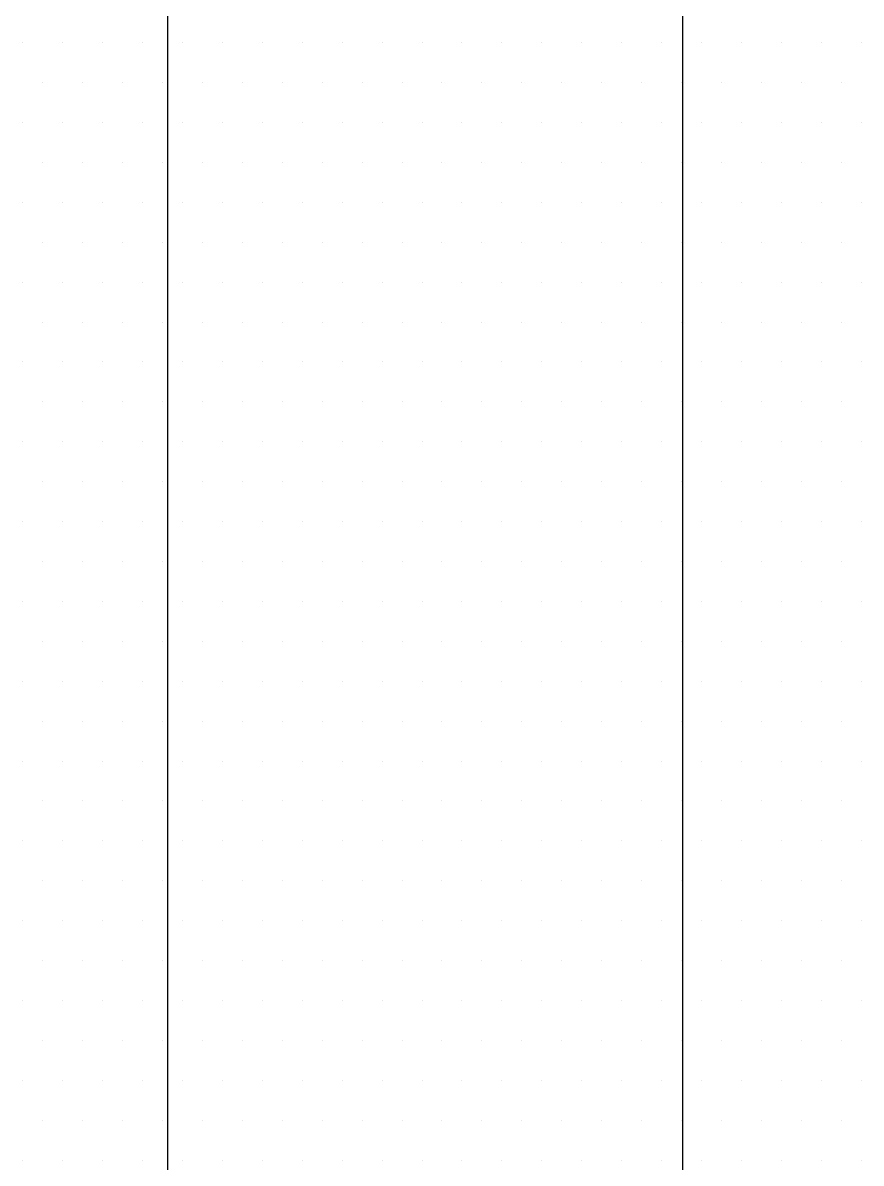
# Model space of a CAD drawing. Header units: millimetres. Extents: x 43168.9 to 43194.6, y -25545.1 to -25543.4.
# Drawn here: x 43176.5539 to 43176.6206, y -25544.0901 to -25543.9994 of the extents above; entities that cross this region are included whole.
import ezdxf

# ---------------------------------------------------------------- set-up
doc = ezdxf.new("R2010")
doc.units = ezdxf.units.MM
doc.header["$LTSCALE"] = 200
doc.layers.add('olcuic_sgh', color=183, linetype='Continuous')
doc.layers.add('tarama-zemin_sgh', color=197, linetype='Continuous')

msp = doc.modelspace()

# ---------------------------------------------------------------- linework, layer by layer
at = {"layer": 'olcuic_sgh'}
for p, q in [((43176.565397, -25543.91366), (43176.565397, -25544.465169)), ((43176.606361, -25543.91366), (43176.606361, -25544.465169))]:
    msp.add_line(p, q, dxfattribs=at)
at = {"layer": 'tarama-zemin_sgh'}
for p, q in [((43176.5539, -25544.001), (43176.5539, -25544.001)), ((43176.557075, -25544.001), (43176.557075, -25544.001)), ((43176.56025, -25544.001), (43176.56025, -25544.001)), ((43176.563425, -25544.001), (43176.563425, -25544.001)), ((43176.5666, -25544.001), (43176.5666, -25544.001)), ((43176.569775, -25544.001), (43176.569775, -25544.001)), ((43176.57295, -25544.001), (43176.57295, -25544.001)), ((43176.576125, -25544.001), (43176.576125, -25544.001)), ((43176.5793, -25544.001), (43176.5793, -25544.001)), ((43176.582475, -25544.001), (43176.582475, -25544.001)), ((43176.58565, -25544.001), (43176.58565, -25544.001)), ((43176.588825, -25544.001), (43176.588825, -25544.001)), ((43176.592, -25544.001), (43176.592, -25544.001)), ((43176.595175, -25544.001), (43176.595175, -25544.001)), ((43176.59835, -25544.001), (43176.59835, -25544.001)), ((43176.601525, -25544.001), (43176.601525, -25544.001)), ((43176.6047, -25544.001), (43176.6047, -25544.001)), ((43176.607875, -25544.001), (43176.607875, -25544.001)), ((43176.61105, -25544.001), (43176.61105, -25544.001)), ((43176.614225, -25544.001), (43176.614225, -25544.001)), ((43176.6174, -25544.001), (43176.6174, -25544.001)), ((43176.620575, -25544.001), (43176.620575, -25544.001)), ((43176.555487, -25544.004175), (43176.555487, -25544.004175)), ((43176.558662, -25544.004175), (43176.558662, -25544.004175)), ((43176.561837, -25544.004175), (43176.561837, -25544.004175)), ((43176.565012, -25544.004175), (43176.565012, -25544.004175)), ((43176.568187, -25544.004175), (43176.568187, -25544.004175)), ((43176.571362, -25544.004175), (43176.571362, -25544.004175)), ((43176.574537, -25544.004175), (43176.574537, -25544.004175)), ((43176.577712, -25544.004175), (43176.577712, -25544.004175)), ((43176.580887, -25544.004175), (43176.580887, -25544.004175)), ((43176.584062, -25544.004175), (43176.584062, -25544.004175)), ((43176.587237, -25544.004175), (43176.587237, -25544.004175)), ((43176.590412, -25544.004175), (43176.590412, -25544.004175)), ((43176.593587, -25544.004175), (43176.593587, -25544.004175)), ((43176.596762, -25544.004175), (43176.596762, -25544.004175)), ((43176.599937, -25544.004175), (43176.599937, -25544.004175)), ((43176.603112, -25544.004175), (43176.603112, -25544.004175)), ((43176.606287, -25544.004175), (43176.606287, -25544.004175)), ((43176.609462, -25544.004175), (43176.609462, -25544.004175)), ((43176.612637, -25544.004175), (43176.612637, -25544.004175)), ((43176.615812, -25544.004175), (43176.615812, -25544.004175)), ((43176.618987, -25544.004175), (43176.618987, -25544.004175)), ((43176.5539, -25544.00735), (43176.5539, -25544.00735)), ((43176.557075, -25544.00735), (43176.557075, -25544.00735)), ((43176.56025, -25544.00735), (43176.56025, -25544.00735)), ((43176.563425, -25544.00735), (43176.563425, -25544.00735)), ((43176.5666, -25544.00735), (43176.5666, -25544.00735)), ((43176.569775, -25544.00735), (43176.569775, -25544.00735)), ((43176.57295, -25544.00735), (43176.57295, -25544.00735)), ((43176.576125, -25544.00735), (43176.576125, -25544.00735)), ((43176.5793, -25544.00735), (43176.5793, -25544.00735)), ((43176.582475, -25544.00735), (43176.582475, -25544.00735)), ((43176.58565, -25544.00735), (43176.58565, -25544.00735)), ((43176.588825, -25544.00735), (43176.588825, -25544.00735)), ((43176.592, -25544.00735), (43176.592, -25544.00735)), ((43176.595175, -25544.00735), (43176.595175, -25544.00735)), ((43176.59835, -25544.00735), (43176.59835, -25544.00735)), ((43176.601525, -25544.00735), (43176.601525, -25544.00735)), ((43176.6047, -25544.00735), (43176.6047, -25544.00735)), ((43176.607875, -25544.00735), (43176.607875, -25544.00735)), ((43176.61105, -25544.00735), (43176.61105, -25544.00735)), ((43176.614225, -25544.00735), (43176.614225, -25544.00735)), ((43176.6174, -25544.00735), (43176.6174, -25544.00735)), ((43176.620575, -25544.00735), (43176.620575, -25544.00735)), ((43176.555487, -25544.010525), (43176.555487, -25544.010525)), ((43176.558662, -25544.010525), (43176.558662, -25544.010525)), ((43176.561837, -25544.010525), (43176.561837, -25544.010525)), ((43176.565012, -25544.010525), (43176.565012, -25544.010525)), ((43176.568187, -25544.010525), (43176.568187, -25544.010525)), ((43176.571362, -25544.010525), (43176.571362, -25544.010525)), ((43176.574537, -25544.010525), (43176.574537, -25544.010525)), ((43176.577712, -25544.010525), (43176.577712, -25544.010525)), ((43176.580887, -25544.010525), (43176.580887, -25544.010525)), ((43176.584062, -25544.010525), (43176.584062, -25544.010525)), ((43176.587237, -25544.010525), (43176.587237, -25544.010525)), ((43176.590412, -25544.010525), (43176.590412, -25544.010525)), ((43176.593587, -25544.010525), (43176.593587, -25544.010525)), ((43176.596762, -25544.010525), (43176.596762, -25544.010525)), ((43176.599937, -25544.010525), (43176.599937, -25544.010525)), ((43176.603112, -25544.010525), (43176.603112, -25544.010525)), ((43176.606287, -25544.010525), (43176.606287, -25544.010525)), ((43176.609462, -25544.010525), (43176.609462, -25544.010525)), ((43176.612637, -25544.010525), (43176.612637, -25544.010525)), ((43176.615812, -25544.010525), (43176.615812, -25544.010525)), ((43176.618987, -25544.010525), (43176.618987, -25544.010525)), ((43176.5539, -25544.0137), (43176.5539, -25544.0137)), ((43176.557075, -25544.0137), (43176.557075, -25544.0137)), ((43176.56025, -25544.0137), (43176.56025, -25544.0137)), ((43176.563425, -25544.0137), (43176.563425, -25544.0137)), ((43176.5666, -25544.0137), (43176.5666, -25544.0137)), ((43176.569775, -25544.0137), (43176.569775, -25544.0137)), ((43176.57295, -25544.0137), (43176.57295, -25544.0137)), ((43176.576125, -25544.0137), (43176.576125, -25544.0137)), ((43176.5793, -25544.0137), (43176.5793, -25544.0137)), ((43176.582475, -25544.0137), (43176.582475, -25544.0137)), ((43176.58565, -25544.0137), (43176.58565, -25544.0137)), ((43176.588825, -25544.0137), (43176.588825, -25544.0137)), ((43176.592, -25544.0137), (43176.592, -25544.0137)), ((43176.595175, -25544.0137), (43176.595175, -25544.0137)), ((43176.59835, -25544.0137), (43176.59835, -25544.0137)), ((43176.601525, -25544.0137), (43176.601525, -25544.0137)), ((43176.6047, -25544.0137), (43176.6047, -25544.0137)), ((43176.607875, -25544.0137), (43176.607875, -25544.0137)), ((43176.61105, -25544.0137), (43176.61105, -25544.0137)), ((43176.614225, -25544.0137), (43176.614225, -25544.0137)), ((43176.6174, -25544.0137), (43176.6174, -25544.0137)), ((43176.620575, -25544.0137), (43176.620575, -25544.0137)), ((43176.555487, -25544.016875), (43176.555487, -25544.016875)), ((43176.558662, -25544.016875), (43176.558662, -25544.016875)), ((43176.561837, -25544.016875), (43176.561837, -25544.016875)), ((43176.565012, -25544.016875), (43176.565012, -25544.016875)), ((43176.568187, -25544.016875), (43176.568187, -25544.016875)), ((43176.571362, -25544.016875), (43176.571362, -25544.016875)), ((43176.574537, -25544.016875), (43176.574537, -25544.016875)), ((43176.577712, -25544.016875), (43176.577712, -25544.016875)), ((43176.580887, -25544.016875), (43176.580887, -25544.016875)), ((43176.584062, -25544.016875), (43176.584062, -25544.016875)), ((43176.587237, -25544.016875), (43176.587237, -25544.016875)), ((43176.590412, -25544.016875), (43176.590412, -25544.016875)), ((43176.593587, -25544.016875), (43176.593587, -25544.016875)), ((43176.596762, -25544.016875), (43176.596762, -25544.016875)), ((43176.599937, -25544.016875), (43176.599937, -25544.016875)), ((43176.603112, -25544.016875), (43176.603112, -25544.016875)), ((43176.606287, -25544.016875), (43176.606287, -25544.016875)), ((43176.609462, -25544.016875), (43176.609462, -25544.016875)), ((43176.612637, -25544.016875), (43176.612637, -25544.016875)), ((43176.615812, -25544.016875), (43176.615812, -25544.016875)), ((43176.618987, -25544.016875), (43176.618987, -25544.016875)), ((43176.5539, -25544.02005), (43176.5539, -25544.02005)), ((43176.557075, -25544.02005), (43176.557075, -25544.02005)), ((43176.56025, -25544.02005), (43176.56025, -25544.02005)), ((43176.563425, -25544.02005), (43176.563425, -25544.02005)), ((43176.5666, -25544.02005), (43176.5666, -25544.02005)), ((43176.569775, -25544.02005), (43176.569775, -25544.02005)), ((43176.57295, -25544.02005), (43176.57295, -25544.02005)), ((43176.576125, -25544.02005), (43176.576125, -25544.02005)), ((43176.5793, -25544.02005), (43176.5793, -25544.02005)), ((43176.582475, -25544.02005), (43176.582475, -25544.02005)), ((43176.58565, -25544.02005), (43176.58565, -25544.02005)), ((43176.588825, -25544.02005), (43176.588825, -25544.02005)), ((43176.592, -25544.02005), (43176.592, -25544.02005)), ((43176.595175, -25544.02005), (43176.595175, -25544.02005)), ((43176.59835, -25544.02005), (43176.59835, -25544.02005)), ((43176.601525, -25544.02005), (43176.601525, -25544.02005)), ((43176.6047, -25544.02005), (43176.6047, -25544.02005)), ((43176.607875, -25544.02005), (43176.607875, -25544.02005)), ((43176.61105, -25544.02005), (43176.61105, -25544.02005)), ((43176.614225, -25544.02005), (43176.614225, -25544.02005)), ((43176.6174, -25544.02005), (43176.6174, -25544.02005)), ((43176.620575, -25544.02005), (43176.620575, -25544.02005)), ((43176.555487, -25544.023225), (43176.555487, -25544.023225)), ((43176.558662, -25544.023225), (43176.558662, -25544.023225)), ((43176.561837, -25544.023225), (43176.561837, -25544.023225)), ((43176.565012, -25544.023225), (43176.565012, -25544.023225)), ((43176.568187, -25544.023225), (43176.568187, -25544.023225)), ((43176.571362, -25544.023225), (43176.571362, -25544.023225)), ((43176.574537, -25544.023225), (43176.574537, -25544.023225)), ((43176.577712, -25544.023225), (43176.577712, -25544.023225)), ((43176.580887, -25544.023225), (43176.580887, -25544.023225)), ((43176.584062, -25544.023225), (43176.584062, -25544.023225)), ((43176.587237, -25544.023225), (43176.587237, -25544.023225)), ((43176.590412, -25544.023225), (43176.590412, -25544.023225)), ((43176.593587, -25544.023225), (43176.593587, -25544.023225)), ((43176.596762, -25544.023225), (43176.596762, -25544.023225)), ((43176.599937, -25544.023225), (43176.599937, -25544.023225)), ((43176.603112, -25544.023225), (43176.603112, -25544.023225)), ((43176.606287, -25544.023225), (43176.606287, -25544.023225)), ((43176.609462, -25544.023225), (43176.609462, -25544.023225)), ((43176.612637, -25544.023225), (43176.612637, -25544.023225)), ((43176.615812, -25544.023225), (43176.615812, -25544.023225)), ((43176.618987, -25544.023225), (43176.618987, -25544.023225)), ((43176.5539, -25544.0264), (43176.5539, -25544.0264)), ((43176.557075, -25544.0264), (43176.557075, -25544.0264)), ((43176.56025, -25544.0264), (43176.56025, -25544.0264)), ((43176.563425, -25544.0264), (43176.563425, -25544.0264)), ((43176.5666, -25544.0264), (43176.5666, -25544.0264)), ((43176.569775, -25544.0264), (43176.569775, -25544.0264)), ((43176.57295, -25544.0264), (43176.57295, -25544.0264)), ((43176.576125, -25544.0264), (43176.576125, -25544.0264)), ((43176.5793, -25544.0264), (43176.5793, -25544.0264)), ((43176.582475, -25544.0264), (43176.582475, -25544.0264)), ((43176.58565, -25544.0264), (43176.58565, -25544.0264)), ((43176.588825, -25544.0264), (43176.588825, -25544.0264)), ((43176.592, -25544.0264), (43176.592, -25544.0264)), ((43176.595175, -25544.0264), (43176.595175, -25544.0264)), ((43176.59835, -25544.0264), (43176.59835, -25544.0264)), ((43176.601525, -25544.0264), (43176.601525, -25544.0264)), ((43176.6047, -25544.0264), (43176.6047, -25544.0264)), ((43176.607875, -25544.0264), (43176.607875, -25544.0264)), ((43176.61105, -25544.0264), (43176.61105, -25544.0264)), ((43176.614225, -25544.0264), (43176.614225, -25544.0264)), ((43176.6174, -25544.0264), (43176.6174, -25544.0264)), ((43176.620575, -25544.0264), (43176.620575, -25544.0264)), ((43176.555487, -25544.029575), (43176.555487, -25544.029575)), ((43176.558662, -25544.029575), (43176.558662, -25544.029575)), ((43176.561837, -25544.029575), (43176.561837, -25544.029575)), ((43176.565012, -25544.029575), (43176.565012, -25544.029575)), ((43176.568187, -25544.029575), (43176.568187, -25544.029575)), ((43176.571362, -25544.029575), (43176.571362, -25544.029575)), ((43176.574537, -25544.029575), (43176.574537, -25544.029575)), ((43176.577712, -25544.029575), (43176.577712, -25544.029575)), ((43176.580887, -25544.029575), (43176.580887, -25544.029575)), ((43176.584062, -25544.029575), (43176.584062, -25544.029575)), ((43176.587237, -25544.029575), (43176.587237, -25544.029575)), ((43176.590412, -25544.029575), (43176.590412, -25544.029575)), ((43176.593587, -25544.029575), (43176.593587, -25544.029575)), ((43176.596762, -25544.029575), (43176.596762, -25544.029575)), ((43176.599937, -25544.029575), (43176.599937, -25544.029575)), ((43176.603112, -25544.029575), (43176.603112, -25544.029575)), ((43176.606287, -25544.029575), (43176.606287, -25544.029575)), ((43176.609462, -25544.029575), (43176.609462, -25544.029575)), ((43176.612637, -25544.029575), (43176.612637, -25544.029575)), ((43176.615812, -25544.029575), (43176.615812, -25544.029575)), ((43176.618987, -25544.029575), (43176.618987, -25544.029575)), ((43176.5539, -25544.03275), (43176.5539, -25544.03275)), ((43176.557075, -25544.03275), (43176.557075, -25544.03275)), ((43176.56025, -25544.03275), (43176.56025, -25544.03275)), ((43176.563425, -25544.03275), (43176.563425, -25544.03275)), ((43176.5666, -25544.03275), (43176.5666, -25544.03275)), ((43176.569775, -25544.03275), (43176.569775, -25544.03275)), ((43176.57295, -25544.03275), (43176.57295, -25544.03275)), ((43176.576125, -25544.03275), (43176.576125, -25544.03275)), ((43176.5793, -25544.03275), (43176.5793, -25544.03275)), ((43176.582475, -25544.03275), (43176.582475, -25544.03275)), ((43176.58565, -25544.03275), (43176.58565, -25544.03275)), ((43176.588825, -25544.03275), (43176.588825, -25544.03275)), ((43176.592, -25544.03275), (43176.592, -25544.03275)), ((43176.595175, -25544.03275), (43176.595175, -25544.03275)), ((43176.59835, -25544.03275), (43176.59835, -25544.03275)), ((43176.601525, -25544.03275), (43176.601525, -25544.03275)), ((43176.6047, -25544.03275), (43176.6047, -25544.03275)), ((43176.607875, -25544.03275), (43176.607875, -25544.03275)), ((43176.61105, -25544.03275), (43176.61105, -25544.03275)), ((43176.614225, -25544.03275), (43176.614225, -25544.03275)), ((43176.6174, -25544.03275), (43176.6174, -25544.03275)), ((43176.620575, -25544.03275), (43176.620575, -25544.03275)), ((43176.555487, -25544.035925), (43176.555487, -25544.035925)), ((43176.558662, -25544.035925), (43176.558662, -25544.035925)), ((43176.561837, -25544.035925), (43176.561837, -25544.035925)), ((43176.565012, -25544.035925), (43176.565012, -25544.035925)), ((43176.568187, -25544.035925), (43176.568187, -25544.035925)), ((43176.571362, -25544.035925), (43176.571362, -25544.035925)), ((43176.574537, -25544.035925), (43176.574537, -25544.035925)), ((43176.577712, -25544.035925), (43176.577712, -25544.035925)), ((43176.580887, -25544.035925), (43176.580887, -25544.035925)), ((43176.584062, -25544.035925), (43176.584062, -25544.035925)), ((43176.587237, -25544.035925), (43176.587237, -25544.035925)), ((43176.590412, -25544.035925), (43176.590412, -25544.035925)), ((43176.593587, -25544.035925), (43176.593587, -25544.035925)), ((43176.596762, -25544.035925), (43176.596762, -25544.035925)), ((43176.599937, -25544.035925), (43176.599937, -25544.035925)), ((43176.603112, -25544.035925), (43176.603112, -25544.035925)), ((43176.606287, -25544.035925), (43176.606287, -25544.035925)), ((43176.609462, -25544.035925), (43176.609462, -25544.035925)), ((43176.612637, -25544.035925), (43176.612637, -25544.035925)), ((43176.615812, -25544.035925), (43176.615812, -25544.035925)), ((43176.618987, -25544.035925), (43176.618987, -25544.035925)), ((43176.5539, -25544.0391), (43176.5539, -25544.0391)), ((43176.557075, -25544.0391), (43176.557075, -25544.0391)), ((43176.56025, -25544.0391), (43176.56025, -25544.0391)), ((43176.563425, -25544.0391), (43176.563425, -25544.0391)), ((43176.5666, -25544.0391), (43176.5666, -25544.0391)), ((43176.569775, -25544.0391), (43176.569775, -25544.0391)), ((43176.57295, -25544.0391), (43176.57295, -25544.0391)), ((43176.576125, -25544.0391), (43176.576125, -25544.0391)), ((43176.5793, -25544.0391), (43176.5793, -25544.0391)), ((43176.582475, -25544.0391), (43176.582475, -25544.0391)), ((43176.58565, -25544.0391), (43176.58565, -25544.0391)), ((43176.588825, -25544.0391), (43176.588825, -25544.0391)), ((43176.592, -25544.0391), (43176.592, -25544.0391)), ((43176.595175, -25544.0391), (43176.595175, -25544.0391)), ((43176.59835, -25544.0391), (43176.59835, -25544.0391)), ((43176.601525, -25544.0391), (43176.601525, -25544.0391)), ((43176.6047, -25544.0391), (43176.6047, -25544.0391)), ((43176.607875, -25544.0391), (43176.607875, -25544.0391)), ((43176.61105, -25544.0391), (43176.61105, -25544.0391)), ((43176.614225, -25544.0391), (43176.614225, -25544.0391)), ((43176.6174, -25544.0391), (43176.6174, -25544.0391)), ((43176.620575, -25544.0391), (43176.620575, -25544.0391)), ((43176.555487, -25544.042275), (43176.555487, -25544.042275)), ((43176.558662, -25544.042275), (43176.558662, -25544.042275)), ((43176.561837, -25544.042275), (43176.561837, -25544.042275)), ((43176.565012, -25544.042275), (43176.565012, -25544.042275)), ((43176.568187, -25544.042275), (43176.568187, -25544.042275)), ((43176.571362, -25544.042275), (43176.571362, -25544.042275)), ((43176.574537, -25544.042275), (43176.574537, -25544.042275)), ((43176.577712, -25544.042275), (43176.577712, -25544.042275)), ((43176.580887, -25544.042275), (43176.580887, -25544.042275)), ((43176.584062, -25544.042275), (43176.584062, -25544.042275)), ((43176.587237, -25544.042275), (43176.587237, -25544.042275)), ((43176.590412, -25544.042275), (43176.590412, -25544.042275)), ((43176.593587, -25544.042275), (43176.593587, -25544.042275)), ((43176.596762, -25544.042275), (43176.596762, -25544.042275)), ((43176.599937, -25544.042275), (43176.599937, -25544.042275)), ((43176.603112, -25544.042275), (43176.603112, -25544.042275)), ((43176.606287, -25544.042275), (43176.606287, -25544.042275)), ((43176.609462, -25544.042275), (43176.609462, -25544.042275)), ((43176.612637, -25544.042275), (43176.612637, -25544.042275)), ((43176.615812, -25544.042275), (43176.615812, -25544.042275)), ((43176.618987, -25544.042275), (43176.618987, -25544.042275)), ((43176.5539, -25544.04545), (43176.5539, -25544.04545)), ((43176.557075, -25544.04545), (43176.557075, -25544.04545)), ((43176.56025, -25544.04545), (43176.56025, -25544.04545)), ((43176.563425, -25544.04545), (43176.563425, -25544.04545)), ((43176.5666, -25544.04545), (43176.5666, -25544.04545)), ((43176.569775, -25544.04545), (43176.569775, -25544.04545)), ((43176.57295, -25544.04545), (43176.57295, -25544.04545)), ((43176.576125, -25544.04545), (43176.576125, -25544.04545)), ((43176.5793, -25544.04545), (43176.5793, -25544.04545)), ((43176.582475, -25544.04545), (43176.582475, -25544.04545)), ((43176.58565, -25544.04545), (43176.58565, -25544.04545)), ((43176.588825, -25544.04545), (43176.588825, -25544.04545)), ((43176.592, -25544.04545), (43176.592, -25544.04545)), ((43176.595175, -25544.04545), (43176.595175, -25544.04545)), ((43176.59835, -25544.04545), (43176.59835, -25544.04545)), ((43176.601525, -25544.04545), (43176.601525, -25544.04545)), ((43176.6047, -25544.04545), (43176.6047, -25544.04545)), ((43176.607875, -25544.04545), (43176.607875, -25544.04545)), ((43176.61105, -25544.04545), (43176.61105, -25544.04545)), ((43176.614225, -25544.04545), (43176.614225, -25544.04545)), ((43176.6174, -25544.04545), (43176.6174, -25544.04545)), ((43176.620575, -25544.04545), (43176.620575, -25544.04545)), ((43176.555487, -25544.048625), (43176.555487, -25544.048625)), ((43176.558662, -25544.048625), (43176.558662, -25544.048625)), ((43176.561837, -25544.048625), (43176.561837, -25544.048625)), ((43176.565012, -25544.048625), (43176.565012, -25544.048625)), ((43176.568187, -25544.048625), (43176.568187, -25544.048625)), ((43176.571362, -25544.048625), (43176.571362, -25544.048625)), ((43176.574537, -25544.048625), (43176.574537, -25544.048625)), ((43176.577712, -25544.048625), (43176.577712, -25544.048625)), ((43176.580887, -25544.048625), (43176.580887, -25544.048625)), ((43176.584062, -25544.048625), (43176.584062, -25544.048625)), ((43176.587237, -25544.048625), (43176.587237, -25544.048625)), ((43176.590412, -25544.048625), (43176.590412, -25544.048625)), ((43176.593587, -25544.048625), (43176.593587, -25544.048625)), ((43176.596762, -25544.048625), (43176.596762, -25544.048625)), ((43176.599937, -25544.048625), (43176.599937, -25544.048625)), ((43176.603112, -25544.048625), (43176.603112, -25544.048625)), ((43176.606287, -25544.048625), (43176.606287, -25544.048625)), ((43176.609462, -25544.048625), (43176.609462, -25544.048625)), ((43176.612637, -25544.048625), (43176.612637, -25544.048625)), ((43176.615812, -25544.048625), (43176.615812, -25544.048625)), ((43176.618987, -25544.048625), (43176.618987, -25544.048625)), ((43176.5539, -25544.0518), (43176.5539, -25544.0518)), ((43176.557075, -25544.0518), (43176.557075, -25544.0518)), ((43176.56025, -25544.0518), (43176.56025, -25544.0518)), ((43176.563425, -25544.0518), (43176.563425, -25544.0518)), ((43176.5666, -25544.0518), (43176.5666, -25544.0518)), ((43176.569775, -25544.0518), (43176.569775, -25544.0518)), ((43176.57295, -25544.0518), (43176.57295, -25544.0518)), ((43176.576125, -25544.0518), (43176.576125, -25544.0518)), ((43176.5793, -25544.0518), (43176.5793, -25544.0518)), ((43176.582475, -25544.0518), (43176.582475, -25544.0518)), ((43176.58565, -25544.0518), (43176.58565, -25544.0518)), ((43176.588825, -25544.0518), (43176.588825, -25544.0518)), ((43176.592, -25544.0518), (43176.592, -25544.0518)), ((43176.595175, -25544.0518), (43176.595175, -25544.0518)), ((43176.59835, -25544.0518), (43176.59835, -25544.0518)), ((43176.601525, -25544.0518), (43176.601525, -25544.0518)), ((43176.6047, -25544.0518), (43176.6047, -25544.0518)), ((43176.607875, -25544.0518), (43176.607875, -25544.0518)), ((43176.61105, -25544.0518), (43176.61105, -25544.0518)), ((43176.614225, -25544.0518), (43176.614225, -25544.0518)), ((43176.6174, -25544.0518), (43176.6174, -25544.0518)), ((43176.620575, -25544.0518), (43176.620575, -25544.0518)), ((43176.555487, -25544.054975), (43176.555487, -25544.054975)), ((43176.558662, -25544.054975), (43176.558662, -25544.054975)), ((43176.561837, -25544.054975), (43176.561837, -25544.054975)), ((43176.565012, -25544.054975), (43176.565012, -25544.054975)), ((43176.568187, -25544.054975), (43176.568187, -25544.054975)), ((43176.571362, -25544.054975), (43176.571362, -25544.054975)), ((43176.574537, -25544.054975), (43176.574537, -25544.054975)), ((43176.577712, -25544.054975), (43176.577712, -25544.054975)), ((43176.580887, -25544.054975), (43176.580887, -25544.054975)), ((43176.584062, -25544.054975), (43176.584062, -25544.054975)), ((43176.587237, -25544.054975), (43176.587237, -25544.054975)), ((43176.590412, -25544.054975), (43176.590412, -25544.054975)), ((43176.593587, -25544.054975), (43176.593587, -25544.054975)), ((43176.596762, -25544.054975), (43176.596762, -25544.054975)), ((43176.599937, -25544.054975), (43176.599937, -25544.054975)), ((43176.603112, -25544.054975), (43176.603112, -25544.054975)), ((43176.606287, -25544.054975), (43176.606287, -25544.054975)), ((43176.609462, -25544.054975), (43176.609462, -25544.054975)), ((43176.612637, -25544.054975), (43176.612637, -25544.054975)), ((43176.615812, -25544.054975), (43176.615812, -25544.054975)), ((43176.618987, -25544.054975), (43176.618987, -25544.054975)), ((43176.5539, -25544.05815), (43176.5539, -25544.05815)), ((43176.557075, -25544.05815), (43176.557075, -25544.05815)), ((43176.56025, -25544.05815), (43176.56025, -25544.05815)), ((43176.563425, -25544.05815), (43176.563425, -25544.05815)), ((43176.5666, -25544.05815), (43176.5666, -25544.05815)), ((43176.569775, -25544.05815), (43176.569775, -25544.05815)), ((43176.57295, -25544.05815), (43176.57295, -25544.05815)), ((43176.576125, -25544.05815), (43176.576125, -25544.05815)), ((43176.5793, -25544.05815), (43176.5793, -25544.05815)), ((43176.582475, -25544.05815), (43176.582475, -25544.05815)), ((43176.58565, -25544.05815), (43176.58565, -25544.05815)), ((43176.588825, -25544.05815), (43176.588825, -25544.05815)), ((43176.592, -25544.05815), (43176.592, -25544.05815)), ((43176.595175, -25544.05815), (43176.595175, -25544.05815)), ((43176.59835, -25544.05815), (43176.59835, -25544.05815)), ((43176.601525, -25544.05815), (43176.601525, -25544.05815)), ((43176.6047, -25544.05815), (43176.6047, -25544.05815)), ((43176.607875, -25544.05815), (43176.607875, -25544.05815)), ((43176.61105, -25544.05815), (43176.61105, -25544.05815)), ((43176.614225, -25544.05815), (43176.614225, -25544.05815)), ((43176.6174, -25544.05815), (43176.6174, -25544.05815)), ((43176.620575, -25544.05815), (43176.620575, -25544.05815)), ((43176.555487, -25544.061325), (43176.555487, -25544.061325)), ((43176.558662, -25544.061325), (43176.558662, -25544.061325)), ((43176.561837, -25544.061325), (43176.561837, -25544.061325)), ((43176.565012, -25544.061325), (43176.565012, -25544.061325)), ((43176.568187, -25544.061325), (43176.568187, -25544.061325)), ((43176.571362, -25544.061325), (43176.571362, -25544.061325)), ((43176.574537, -25544.061325), (43176.574537, -25544.061325)), ((43176.577712, -25544.061325), (43176.577712, -25544.061325)), ((43176.580887, -25544.061325), (43176.580887, -25544.061325)), ((43176.584062, -25544.061325), (43176.584062, -25544.061325)), ((43176.587237, -25544.061325), (43176.587237, -25544.061325)), ((43176.590412, -25544.061325), (43176.590412, -25544.061325)), ((43176.593587, -25544.061325), (43176.593587, -25544.061325)), ((43176.596762, -25544.061325), (43176.596762, -25544.061325)), ((43176.599937, -25544.061325), (43176.599937, -25544.061325)), ((43176.603112, -25544.061325), (43176.603112, -25544.061325)), ((43176.606287, -25544.061325), (43176.606287, -25544.061325)), ((43176.609462, -25544.061325), (43176.609462, -25544.061325)), ((43176.612637, -25544.061325), (43176.612637, -25544.061325)), ((43176.615812, -25544.061325), (43176.615812, -25544.061325)), ((43176.618987, -25544.061325), (43176.618987, -25544.061325)), ((43176.5539, -25544.0645), (43176.5539, -25544.0645)), ((43176.557075, -25544.0645), (43176.557075, -25544.0645)), ((43176.56025, -25544.0645), (43176.56025, -25544.0645)), ((43176.563425, -25544.0645), (43176.563425, -25544.0645)), ((43176.5666, -25544.0645), (43176.5666, -25544.0645)), ((43176.569775, -25544.0645), (43176.569775, -25544.0645)), ((43176.57295, -25544.0645), (43176.57295, -25544.0645)), ((43176.576125, -25544.0645), (43176.576125, -25544.0645)), ((43176.5793, -25544.0645), (43176.5793, -25544.0645)), ((43176.582475, -25544.0645), (43176.582475, -25544.0645)), ((43176.58565, -25544.0645), (43176.58565, -25544.0645)), ((43176.588825, -25544.0645), (43176.588825, -25544.0645)), ((43176.592, -25544.0645), (43176.592, -25544.0645)), ((43176.595175, -25544.0645), (43176.595175, -25544.0645)), ((43176.59835, -25544.0645), (43176.59835, -25544.0645)), ((43176.601525, -25544.0645), (43176.601525, -25544.0645)), ((43176.6047, -25544.0645), (43176.6047, -25544.0645)), ((43176.607875, -25544.0645), (43176.607875, -25544.0645)), ((43176.61105, -25544.0645), (43176.61105, -25544.0645)), ((43176.614225, -25544.0645), (43176.614225, -25544.0645)), ((43176.6174, -25544.0645), (43176.6174, -25544.0645)), ((43176.620575, -25544.0645), (43176.620575, -25544.0645)), ((43176.555487, -25544.067675), (43176.555487, -25544.067675)), ((43176.558662, -25544.067675), (43176.558662, -25544.067675)), ((43176.561837, -25544.067675), (43176.561837, -25544.067675)), ((43176.565012, -25544.067675), (43176.565012, -25544.067675)), ((43176.568187, -25544.067675), (43176.568187, -25544.067675)), ((43176.571362, -25544.067675), (43176.571362, -25544.067675)), ((43176.574537, -25544.067675), (43176.574537, -25544.067675)), ((43176.577712, -25544.067675), (43176.577712, -25544.067675)), ((43176.580887, -25544.067675), (43176.580887, -25544.067675)), ((43176.584062, -25544.067675), (43176.584062, -25544.067675)), ((43176.587237, -25544.067675), (43176.587237, -25544.067675)), ((43176.590412, -25544.067675), (43176.590412, -25544.067675)), ((43176.593587, -25544.067675), (43176.593587, -25544.067675)), ((43176.596762, -25544.067675), (43176.596762, -25544.067675)), ((43176.599937, -25544.067675), (43176.599937, -25544.067675)), ((43176.603112, -25544.067675), (43176.603112, -25544.067675)), ((43176.606287, -25544.067675), (43176.606287, -25544.067675)), ((43176.609462, -25544.067675), (43176.609462, -25544.067675)), ((43176.612637, -25544.067675), (43176.612637, -25544.067675)), ((43176.615812, -25544.067675), (43176.615812, -25544.067675)), ((43176.618987, -25544.067675), (43176.618987, -25544.067675)), ((43176.5539, -25544.07085), (43176.5539, -25544.07085)), ((43176.557075, -25544.07085), (43176.557075, -25544.07085)), ((43176.56025, -25544.07085), (43176.56025, -25544.07085)), ((43176.563425, -25544.07085), (43176.563425, -25544.07085)), ((43176.5666, -25544.07085), (43176.5666, -25544.07085)), ((43176.569775, -25544.07085), (43176.569775, -25544.07085)), ((43176.57295, -25544.07085), (43176.57295, -25544.07085)), ((43176.576125, -25544.07085), (43176.576125, -25544.07085)), ((43176.5793, -25544.07085), (43176.5793, -25544.07085)), ((43176.582475, -25544.07085), (43176.582475, -25544.07085)), ((43176.58565, -25544.07085), (43176.58565, -25544.07085)), ((43176.588825, -25544.07085), (43176.588825, -25544.07085)), ((43176.592, -25544.07085), (43176.592, -25544.07085)), ((43176.595175, -25544.07085), (43176.595175, -25544.07085)), ((43176.59835, -25544.07085), (43176.59835, -25544.07085)), ((43176.601525, -25544.07085), (43176.601525, -25544.07085)), ((43176.6047, -25544.07085), (43176.6047, -25544.07085)), ((43176.607875, -25544.07085), (43176.607875, -25544.07085)), ((43176.61105, -25544.07085), (43176.61105, -25544.07085)), ((43176.614225, -25544.07085), (43176.614225, -25544.07085)), ((43176.6174, -25544.07085), (43176.6174, -25544.07085)), ((43176.620575, -25544.07085), (43176.620575, -25544.07085)), ((43176.555487, -25544.074025), (43176.555487, -25544.074025)), ((43176.558662, -25544.074025), (43176.558662, -25544.074025)), ((43176.561837, -25544.074025), (43176.561837, -25544.074025)), ((43176.565012, -25544.074025), (43176.565012, -25544.074025)), ((43176.568187, -25544.074025), (43176.568187, -25544.074025)), ((43176.571362, -25544.074025), (43176.571362, -25544.074025)), ((43176.574537, -25544.074025), (43176.574537, -25544.074025)), ((43176.577712, -25544.074025), (43176.577712, -25544.074025)), ((43176.580887, -25544.074025), (43176.580887, -25544.074025)), ((43176.584062, -25544.074025), (43176.584062, -25544.074025)), ((43176.587237, -25544.074025), (43176.587237, -25544.074025)), ((43176.590412, -25544.074025), (43176.590412, -25544.074025)), ((43176.593587, -25544.074025), (43176.593587, -25544.074025)), ((43176.596762, -25544.074025), (43176.596762, -25544.074025)), ((43176.599937, -25544.074025), (43176.599937, -25544.074025)), ((43176.603112, -25544.074025), (43176.603112, -25544.074025)), ((43176.606287, -25544.074025), (43176.606287, -25544.074025)), ((43176.609462, -25544.074025), (43176.609462, -25544.074025)), ((43176.612637, -25544.074025), (43176.612637, -25544.074025)), ((43176.615812, -25544.074025), (43176.615812, -25544.074025)), ((43176.618987, -25544.074025), (43176.618987, -25544.074025)), ((43176.5539, -25544.0772), (43176.5539, -25544.0772)), ((43176.557075, -25544.0772), (43176.557075, -25544.0772)), ((43176.56025, -25544.0772), (43176.56025, -25544.0772)), ((43176.563425, -25544.0772), (43176.563425, -25544.0772)), ((43176.5666, -25544.0772), (43176.5666, -25544.0772)), ((43176.569775, -25544.0772), (43176.569775, -25544.0772)), ((43176.57295, -25544.0772), (43176.57295, -25544.0772)), ((43176.576125, -25544.0772), (43176.576125, -25544.0772)), ((43176.5793, -25544.0772), (43176.5793, -25544.0772)), ((43176.582475, -25544.0772), (43176.582475, -25544.0772)), ((43176.58565, -25544.0772), (43176.58565, -25544.0772)), ((43176.588825, -25544.0772), (43176.588825, -25544.0772)), ((43176.592, -25544.0772), (43176.592, -25544.0772)), ((43176.595175, -25544.0772), (43176.595175, -25544.0772)), ((43176.59835, -25544.0772), (43176.59835, -25544.0772)), ((43176.601525, -25544.0772), (43176.601525, -25544.0772)), ((43176.6047, -25544.0772), (43176.6047, -25544.0772)), ((43176.607875, -25544.0772), (43176.607875, -25544.0772)), ((43176.61105, -25544.0772), (43176.61105, -25544.0772)), ((43176.614225, -25544.0772), (43176.614225, -25544.0772)), ((43176.6174, -25544.0772), (43176.6174, -25544.0772)), ((43176.620575, -25544.0772), (43176.620575, -25544.0772)), ((43176.555487, -25544.080375), (43176.555487, -25544.080375)), ((43176.558662, -25544.080375), (43176.558662, -25544.080375)), ((43176.561837, -25544.080375), (43176.561837, -25544.080375)), ((43176.565012, -25544.080375), (43176.565012, -25544.080375)), ((43176.568187, -25544.080375), (43176.568187, -25544.080375)), ((43176.571362, -25544.080375), (43176.571362, -25544.080375)), ((43176.574537, -25544.080375), (43176.574537, -25544.080375)), ((43176.577712, -25544.080375), (43176.577712, -25544.080375)), ((43176.580887, -25544.080375), (43176.580887, -25544.080375)), ((43176.584062, -25544.080375), (43176.584062, -25544.080375)), ((43176.587237, -25544.080375), (43176.587237, -25544.080375)), ((43176.590412, -25544.080375), (43176.590412, -25544.080375)), ((43176.593587, -25544.080375), (43176.593587, -25544.080375)), ((43176.596762, -25544.080375), (43176.596762, -25544.080375)), ((43176.599937, -25544.080375), (43176.599937, -25544.080375)), ((43176.603112, -25544.080375), (43176.603112, -25544.080375)), ((43176.606287, -25544.080375), (43176.606287, -25544.080375)), ((43176.609462, -25544.080375), (43176.609462, -25544.080375)), ((43176.612637, -25544.080375), (43176.612637, -25544.080375)), ((43176.615812, -25544.080375), (43176.615812, -25544.080375)), ((43176.618987, -25544.080375), (43176.618987, -25544.080375)), ((43176.5539, -25544.08355), (43176.5539, -25544.08355)), ((43176.557075, -25544.08355), (43176.557075, -25544.08355)), ((43176.56025, -25544.08355), (43176.56025, -25544.08355)), ((43176.563425, -25544.08355), (43176.563425, -25544.08355)), ((43176.5666, -25544.08355), (43176.5666, -25544.08355)), ((43176.569775, -25544.08355), (43176.569775, -25544.08355)), ((43176.57295, -25544.08355), (43176.57295, -25544.08355)), ((43176.576125, -25544.08355), (43176.576125, -25544.08355)), ((43176.5793, -25544.08355), (43176.5793, -25544.08355)), ((43176.582475, -25544.08355), (43176.582475, -25544.08355)), ((43176.58565, -25544.08355), (43176.58565, -25544.08355)), ((43176.588825, -25544.08355), (43176.588825, -25544.08355)), ((43176.592, -25544.08355), (43176.592, -25544.08355)), ((43176.595175, -25544.08355), (43176.595175, -25544.08355)), ((43176.59835, -25544.08355), (43176.59835, -25544.08355)), ((43176.601525, -25544.08355), (43176.601525, -25544.08355)), ((43176.6047, -25544.08355), (43176.6047, -25544.08355)), ((43176.607875, -25544.08355), (43176.607875, -25544.08355)), ((43176.61105, -25544.08355), (43176.61105, -25544.08355)), ((43176.614225, -25544.08355), (43176.614225, -25544.08355)), ((43176.6174, -25544.08355), (43176.6174, -25544.08355)), ((43176.620575, -25544.08355), (43176.620575, -25544.08355)), ((43176.555487, -25544.086725), (43176.555487, -25544.086725)), ((43176.558662, -25544.086725), (43176.558662, -25544.086725)), ((43176.561837, -25544.086725), (43176.561837, -25544.086725)), ((43176.565012, -25544.086725), (43176.565012, -25544.086725)), ((43176.568187, -25544.086725), (43176.568187, -25544.086725)), ((43176.571362, -25544.086725), (43176.571362, -25544.086725)), ((43176.574537, -25544.086725), (43176.574537, -25544.086725)), ((43176.577712, -25544.086725), (43176.577712, -25544.086725)), ((43176.580887, -25544.086725), (43176.580887, -25544.086725)), ((43176.584062, -25544.086725), (43176.584062, -25544.086725)), ((43176.587237, -25544.086725), (43176.587237, -25544.086725)), ((43176.590412, -25544.086725), (43176.590412, -25544.086725)), ((43176.593587, -25544.086725), (43176.593587, -25544.086725)), ((43176.596762, -25544.086725), (43176.596762, -25544.086725)), ((43176.599937, -25544.086725), (43176.599937, -25544.086725)), ((43176.603112, -25544.086725), (43176.603112, -25544.086725)), ((43176.606287, -25544.086725), (43176.606287, -25544.086725)), ((43176.609462, -25544.086725), (43176.609462, -25544.086725)), ((43176.612637, -25544.086725), (43176.612637, -25544.086725)), ((43176.615812, -25544.086725), (43176.615812, -25544.086725)), ((43176.618987, -25544.086725), (43176.618987, -25544.086725)), ((43176.5539, -25544.0899), (43176.5539, -25544.0899)), ((43176.557075, -25544.0899), (43176.557075, -25544.0899)), ((43176.56025, -25544.0899), (43176.56025, -25544.0899)), ((43176.563425, -25544.0899), (43176.563425, -25544.0899)), ((43176.5666, -25544.0899), (43176.5666, -25544.0899)), ((43176.569775, -25544.0899), (43176.569775, -25544.0899)), ((43176.57295, -25544.0899), (43176.57295, -25544.0899)), ((43176.576125, -25544.0899), (43176.576125, -25544.0899)), ((43176.5793, -25544.0899), (43176.5793, -25544.0899)), ((43176.582475, -25544.0899), (43176.582475, -25544.0899)), ((43176.58565, -25544.0899), (43176.58565, -25544.0899)), ((43176.588825, -25544.0899), (43176.588825, -25544.0899)), ((43176.592, -25544.0899), (43176.592, -25544.0899)), ((43176.595175, -25544.0899), (43176.595175, -25544.0899)), ((43176.59835, -25544.0899), (43176.59835, -25544.0899)), ((43176.601525, -25544.0899), (43176.601525, -25544.0899)), ((43176.6047, -25544.0899), (43176.6047, -25544.0899)), ((43176.607875, -25544.0899), (43176.607875, -25544.0899)), ((43176.61105, -25544.0899), (43176.61105, -25544.0899)), ((43176.614225, -25544.0899), (43176.614225, -25544.0899)), ((43176.6174, -25544.0899), (43176.6174, -25544.0899)), ((43176.620575, -25544.0899), (43176.620575, -25544.0899))]:
    msp.add_line(p, q, dxfattribs=at)

doc.saveas('drawing.dxf')
